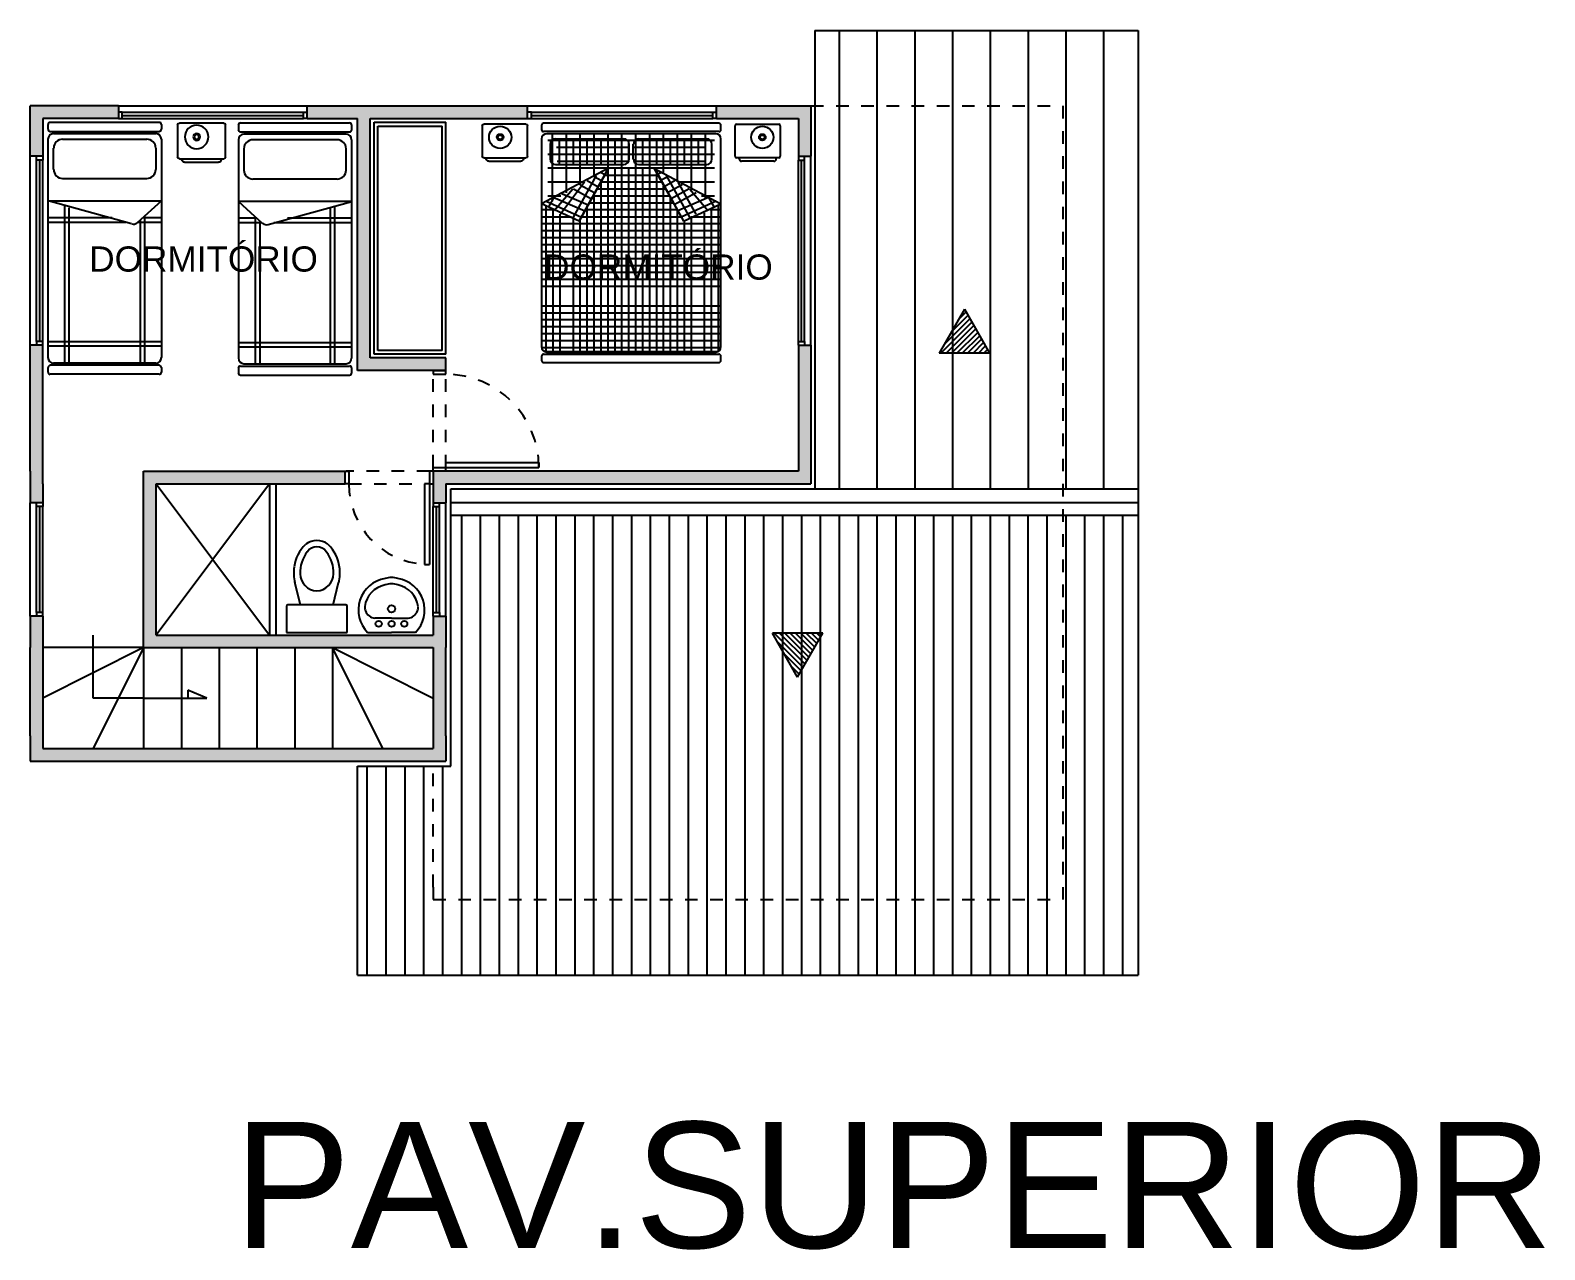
# Model space of a CAD drawing. Extents: x 2156.7 to 2200.8, y -1297 to -1286.8.
# Drawn here: x 2188.76 to 2200.79, y -1296.81 to -1287.14 of the extents above; entities that cross this region are included whole.
import ezdxf

# ---------------------------------------------------------------- set-up
doc = ezdxf.new("R2010")
doc.units = 0
doc.header["$LTSCALE"] = 0.45
doc.header["$MEASUREMENT"] = 0
doc.linetypes.add('HIDDEN2', pattern=[0.1875, 0.125, -0.0625])
doc.layers.get('0').update_dxf_attribs({"linetype": 'CONTINUOUS'})
for name, color, linetype in [('D22', 2, 'CONTINUOUS'), ('MUEBLE', 8, 'CONTINUOUS'), ('MUEBLES', 8, 'CONTINUOUS'), ('MURO', 7, 'CONTINUOUS'), ('MUROBAJO', 4, 'CONTINUOUS'), ('PROY', 1, 'HIDDEN2'), ('PV25', 2, 'CONTINUOUS'), ('TECHO', 6, 'CONTINUOUS'), ('WC', 2, 'CONTINUOUS')]:
    doc.layers.add(name, color=color, linetype=linetype)
doc.styles.add('ARQUITEC', font='arial.ttf')

# ---------------------------------------------------------------- blocks, each defined once
blk = doc.blocks.new('*X8')
at = {"color": 0}
for p, q in [((67.997, 36.983), (68.11, 36.983)), ((68.097, 36.961), (68.097, 37.056)), ((68.247, 37), (68.247, 37.056)), ((68.397, 37), (68.397, 37.056)), ((68.547, 37), (68.547, 37.056)), ((68.697, 37), (68.697, 37.056)), ((68.847, 36.992), (68.847, 37.056)), ((68.858, 36.983), (68.935, 36.983)), ((68.997, 37), (68.997, 37.056)), ((69.147, 37), (69.147, 37.056)), ((69.297, 37), (69.297, 37.056)), ((69.447, 37), (69.447, 37.056)), ((69.597, 37), (69.597, 37.056)), ((69.688, 36.983), (69.797, 36.983)), ((69.747, 36.33), (69.747, 37.056)), ((67.997, 36.833), (68.094, 36.833)), ((68.874, 36.833), (68.919, 36.833)), ((69.704, 36.833), (69.797, 36.833)), ((67.997, 36.683), (68.647, 36.683)), ((68.097, 36.359), (68.097, 36.765)), ((68.247, 36.447), (68.247, 36.725)), ((68.397, 36.536), (68.397, 36.725)), ((68.547, 36.624), (68.547, 36.725)), ((68.697, 36.686), (68.697, 36.725)), ((68.847, 36.686), (68.847, 36.733)), ((68.997, 36.686), (68.997, 36.725)), ((69.147, 36.683), (69.147, 36.725)), ((69.147, 36.683), (69.797, 36.683)), ((69.297, 36.595), (69.297, 36.725)), ((69.447, 36.506), (69.447, 36.725)), ((69.597, 36.418), (69.597, 36.725)), ((67.997, 36.533), (68.392, 36.533)), ((69.401, 36.533), (69.797, 36.533)), ((67.997, 36.383), (68.138, 36.383)), ((69.656, 36.383), (69.797, 36.383))]:
    blk.add_line(p, q, dxfattribs=at)
blk = doc.blocks.new('*X7')
at = {"color": 0}
for p, q in [((68.922, 36.765), (68.922, 36.961)), ((68.935, 36.983), (69.688, 36.983)), ((68.997, 36.725), (68.997, 37)), ((69.072, 36.725), (69.072, 37)), ((69.147, 36.725), (69.147, 37)), ((69.222, 36.725), (69.222, 37)), ((69.297, 36.725), (69.297, 37)), ((69.372, 36.725), (69.372, 37)), ((69.447, 36.725), (69.447, 37)), ((69.522, 36.725), (69.522, 37)), ((69.597, 36.725), (69.597, 37)), ((69.672, 36.731), (69.672, 36.995)), ((68.919, 36.908), (69.704, 36.908)), ((68.919, 36.833), (69.704, 36.833)), ((68.924, 36.758), (69.698, 36.758))]:
    blk.add_line(p, q, dxfattribs=at)
blk = doc.blocks.new('MN')
at = {"layer": 'MUEBLES'}
for p, q in [((-0.275, -0.449), (-0.275, -0.079)), ((-0.255, -0.059), (0.255, -0.059)), ((0.275, -0.079), (0.275, -0.449)), ((0.255, -0.469), (-0.255, -0.469)), ((-0.225, -0.479), (-0.225, -0.469)), ((0.195, -0.509), (-0.195, -0.509)), ((0.225, -0.479), (0.225, -0.469))]:
    blk.add_line(p, q, dxfattribs=at)
for centre, radius, start, end in [((-0.255, -0.079), 0.02, 90, 180), ((0.255, -0.079), 0.02, 360, 90), ((-0.255, -0.449), 0.02, 180, 270), ((-0.195, -0.479), 0.03, 180, 270), ((0.195, -0.479), 0.03, 270, 0), ((0.255, -0.449), 0.02, 270, 0)]:
    blk.add_arc(centre, radius, start, end, dxfattribs=at)
blk = doc.blocks.new('*X6')
at = {"color": 0}
for p, q in [((68.097, 36.765), (68.097, 36.961)), ((68.11, 36.983), (68.858, 36.983)), ((68.172, 36.725), (68.172, 37)), ((68.247, 36.725), (68.247, 37)), ((68.322, 36.725), (68.322, 37)), ((68.397, 36.725), (68.397, 37)), ((68.472, 36.725), (68.472, 37)), ((68.547, 36.725), (68.547, 37)), ((68.622, 36.725), (68.622, 37)), ((68.697, 36.725), (68.697, 37)), ((68.772, 36.725), (68.772, 37)), ((68.847, 36.733), (68.847, 36.992)), ((68.094, 36.908), (68.874, 36.908)), ((68.094, 36.833), (68.874, 36.833)), ((68.099, 36.758), (68.869, 36.758))]:
    blk.add_line(p, q, dxfattribs=at)
blk = doc.blocks.new('A$C32B646C2')
at = {"layer": 'MUEBLE'}
for p, q in [((0, 0.014), (0, 0.366)), ((0.014, 0.38), (0.269, 0.38)), ((0.283, 0.366), (0.283, 0.014)), ((0.29, 0.345), (0.283, 0.345)), ((0.311, 0.325), (0.311, 0.055)), ((0.269, 0), (0.014, 0)), ((0.29, 0.035), (0.283, 0.035))]:
    blk.add_line(p, q, dxfattribs=at)
for radius in [0.0937, 0.0274, 0.0185]:
    blk.add_circle((0.11, 0.229), radius, dxfattribs=at)
for centre, radius, start, end in [((0.014, 0.366), 0.0138, 90, 180), ((0.269, 0.366), 0.0138, 0, 90), ((0.29, 0.325), 0.0207, 360, 90), ((0.014, 0.014), 0.0138, 180, 270), ((0.269, 0.014), 0.0138, 270, 360), ((0.29, 0.055), 0.0207, 270, 360)]:
    blk.add_arc(centre, radius, start, end, dxfattribs=at)

msp = doc.modelspace()

# ---------------------------------------------------------------- hatches: boundary and pattern name
at = {"layer": 'MURO'}
h = msp.add_hatch(color=256, dxfattribs=at)
h.paths.add_polyline_path([(2194.959, -1289.636), (2194.859, -1289.636), (2194.859, -1290.636), (2191.959, -1290.636), (2191.959, -1290.886), (2192.059, -1290.886), (2192.059, -1290.736), (2194.959, -1290.736)])
h.paths.add_polyline_path([(2194.959, -1287.736), (2194.209, -1287.736), (2194.209, -1287.836), (2194.859, -1287.836), (2194.859, -1288.136), (2194.959, -1288.136)])
h.paths.add_polyline_path([(2192.709, -1287.736), (2190.959, -1287.736), (2190.959, -1287.836), (2191.359, -1287.836), (2191.359, -1289.836), (2192.059, -1289.836), (2192.059, -1289.736), (2191.459, -1289.736), (2191.459, -1287.836), (2191.659, -1287.836), (2192.709, -1287.836)])
h.paths.add_polyline_path([(2189.459, -1287.736), (2188.759, -1287.736), (2188.759, -1288.136), (2188.859, -1288.136), (2188.859, -1287.836), (2189.459, -1287.836)])
h.paths.add_polyline_path([(2189.759, -1290.736), (2191.259, -1290.736), (2191.259, -1290.636), (2189.659, -1290.636), (2189.659, -1292.036), (2191.959, -1292.036), (2191.959, -1292.836), (2188.859, -1292.836), (2188.859, -1292.036), (2188.859, -1291.936), (2188.859, -1291.786), (2188.759, -1291.786), (2188.759, -1292.036), (2188.759, -1292.736), (2188.759, -1292.936), (2192.059, -1292.936), (2192.059, -1292.736), (2192.059, -1292.036), (2192.059, -1291.786), (2191.959, -1291.786), (2191.959, -1291.936), (2189.759, -1291.936)])
h.paths.add_polyline_path([(2188.859, -1289.636), (2188.759, -1289.636), (2188.759, -1290.636), (2188.759, -1290.886), (2188.859, -1290.886), (2188.859, -1290.736)])
at = {"layer": 'PV25'}
h = msp.add_hatch(dxfattribs=at)
h.set_pattern_fill('_U', color=256, scale=0.03, angle=-45, style=0, pattern_type=0)
h.set_pattern_definition([(45, (3532.772407, -3427.894514), (0.02121320344, -0.02121320344), [])])
h.paths.add_polyline_path([(2196.178, -1289.348), (2195.978, -1289.698), (2196.378, -1289.698)])
h = msp.add_hatch(dxfattribs=at)
h.set_pattern_fill('_U', color=256, scale=0.03, angle=-45, style=0, pattern_type=0)
h.set_pattern_definition([(315, (3531.447012, 846.2766), (0.02121320344, 0.02121320344), [])])
h.paths.add_polyline_path([(2195.053, -1291.92), (2194.653, -1291.92), (2194.853, -1292.27)])
at = {"layer": 'TECHO'}
h = msp.add_hatch(dxfattribs=at)
h.set_pattern_fill('_U', color=256, scale=0.3, angle=90, style=0, pattern_type=0)
h.set_pattern_definition([(90, (61.28547, 44.31127), (-0.3, 2e-17), [])])
h.paths.add_polyline_path([(2196.959, -1287.736), (2194.989, -1287.736), (2194.989, -1290.776), (2196.959, -1290.776)])
h.paths.add_polyline_path([(2197.559, -1287.136), (2194.989, -1287.136), (2194.989, -1287.736), (2196.959, -1287.736), (2196.959, -1290.776), (2197.559, -1290.776)])
h = msp.add_hatch(dxfattribs=at)
h.set_pattern_fill('_U', color=256, scale=0.15, angle=90, style=0, pattern_type=0)
h.set_pattern_definition([(90, (61.28547, 44.31127), (-0.15, 9e-18), [])])
h.paths.add_polyline_path([(2196.959, -1290.986), (2192.099, -1290.986), (2192.099, -1292.976), (2191.959, -1292.976), (2191.959, -1293.936), (2191.959, -1294.036), (2196.959, -1294.036)], flags=16)
h.paths.add_polyline_path([(2197.559, -1290.986), (2196.959, -1290.986), (2196.959, -1294.036), (2191.959, -1294.036), (2191.959, -1293.936), (2191.959, -1292.976), (2191.359, -1292.976), (2191.359, -1294.636), (2197.559, -1294.636)])

# ---------------------------------------------------------------- linework, layer by layer
at = {"layer": 'D22'}
for p, q in [((2189.489, -1287.786), (2189.459, -1287.786)), ((2189.489, -1287.836), (2189.489, -1287.786)), ((2190.929, -1287.836), (2190.929, -1287.786)), ((2190.929, -1287.786), (2190.959, -1287.786)), ((2192.739, -1287.786), (2192.709, -1287.786)), ((2192.739, -1287.836), (2192.739, -1287.786)), ((2194.179, -1287.836), (2194.179, -1287.786)), ((2194.179, -1287.786), (2194.209, -1287.786)), ((2189.459, -1287.836), (2189.474, -1287.836)), ((2189.459, -1287.836), (2189.489, -1287.836)), ((2190.959, -1287.836), (2190.929, -1287.836)), ((2192.709, -1287.836), (2192.724, -1287.836)), ((2192.709, -1287.836), (2192.739, -1287.836)), ((2194.209, -1287.836), (2194.179, -1287.836)), ((2188.809, -1288.166), (2188.809, -1288.136)), ((2188.859, -1288.166), (2188.809, -1288.166)), ((2188.859, -1288.136), (2188.859, -1288.166)), ((2194.859, -1288.136), (2194.859, -1288.166)), ((2194.859, -1288.166), (2194.909, -1288.166)), ((2194.909, -1288.166), (2194.909, -1288.136)), ((2188.859, -1289.606), (2188.809, -1289.606)), ((2188.809, -1289.606), (2188.809, -1289.636)), ((2188.859, -1289.636), (2188.859, -1289.606)), ((2188.859, -1289.636), (2188.859, -1289.621)), ((2194.859, -1289.606), (2194.909, -1289.606)), ((2194.859, -1289.636), (2194.859, -1289.606)), ((2194.859, -1289.636), (2194.859, -1289.621)), ((2194.909, -1289.606), (2194.909, -1289.636)), ((2191.959, -1289.836), (2192.059, -1289.836)), ((2191.959, -1289.836), (2191.959, -1289.866)), ((2191.959, -1289.866), (2192.059, -1289.866)), ((2192.059, -1289.866), (2192.059, -1289.836)), ((2192.059, -1290.566), (2192.799, -1290.566)), ((2192.059, -1290.636), (2192.059, -1290.566)), ((2192.799, -1290.566), (2192.799, -1290.606)), ((2191.259, -1290.636), (2191.289, -1290.636)), ((2191.289, -1290.636), (2191.289, -1290.736)), ((2191.929, -1290.636), (2191.929, -1290.736)), ((2191.959, -1290.636), (2191.929, -1290.636)), ((2191.959, -1290.636), (2191.944, -1290.636)), ((2191.959, -1290.606), (2192.059, -1290.606)), ((2191.959, -1290.636), (2191.959, -1290.606)), ((2192.059, -1290.606), (2192.799, -1290.606)), ((2191.289, -1290.736), (2191.259, -1290.736)), ((2191.889, -1290.736), (2191.889, -1291.376)), ((2191.929, -1290.736), (2191.889, -1290.736)), ((2191.929, -1290.736), (2191.909, -1290.736)), ((2191.929, -1290.736), (2191.929, -1291.376)), ((2191.929, -1290.736), (2191.959, -1290.736)), ((2188.809, -1290.916), (2188.809, -1290.886)), ((2188.859, -1290.916), (2188.809, -1290.916)), ((2188.859, -1290.886), (2188.859, -1290.916)), ((2191.959, -1290.886), (2191.959, -1290.916)), ((2191.959, -1290.916), (2192.009, -1290.916)), ((2192.009, -1290.916), (2192.009, -1290.886)), ((2191.889, -1291.376), (2191.929, -1291.376)), ((2188.859, -1291.756), (2188.809, -1291.756)), ((2188.809, -1291.756), (2188.809, -1291.786)), ((2188.859, -1291.786), (2188.859, -1291.756)), ((2188.859, -1291.786), (2188.859, -1291.771)), ((2191.959, -1291.756), (2192.009, -1291.756)), ((2191.959, -1291.786), (2191.959, -1291.756)), ((2191.959, -1291.786), (2191.959, -1291.771)), ((2192.009, -1291.756), (2192.009, -1291.786))]:
    msp.add_line(p, q, dxfattribs=at)
at = {"layer": 'MUEBLE'}
for p, q in [((2188.9, -1287.92), (2188.9, -1287.884)), ((2188.918, -1287.866), (2189.782, -1287.866)), ((2188.918, -1287.938), (2189.782, -1287.938)), ((2189.8, -1287.884), (2189.8, -1287.92)), ((2190.412, -1287.889), (2190.412, -1287.925)), ((2191.294, -1287.872), (2190.429, -1287.872)), ((2191.294, -1287.943), (2190.429, -1287.943)), ((2191.312, -1287.925), (2191.312, -1287.889)), ((2188.9, -1289.733), (2188.9, -1288)), ((2188.944, -1287.955), (2189.756, -1287.955)), ((2189.016, -1288), (2189.684, -1288)), ((2189.8, -1288), (2189.8, -1289.733)), ((2190.412, -1288.005), (2190.412, -1289.738)), ((2191.267, -1287.961), (2190.456, -1287.961)), ((2191.196, -1288.005), (2190.527, -1288.005)), ((2191.312, -1289.738), (2191.312, -1288.005)), ((2188.944, -1288.24), (2188.944, -1288.071)), ((2189.756, -1288.071), (2189.756, -1288.24)), ((2190.456, -1288.076), (2190.456, -1288.245)), ((2191.267, -1288.245), (2191.267, -1288.076)), ((2189.016, -1288.311), (2189.684, -1288.311)), ((2191.196, -1288.316), (2190.527, -1288.316)), ((2188.9, -1288.489), (2189.8, -1288.489)), ((2189.564, -1288.673), (2188.9, -1288.489)), ((2189.033, -1289.778), (2189.033, -1288.532)), ((2189.069, -1289.778), (2189.069, -1288.544)), ((2189.8, -1288.489), (2189.608, -1288.663)), ((2191.312, -1288.494), (2190.412, -1288.494)), ((2190.412, -1288.494), (2190.604, -1288.668)), ((2190.648, -1288.678), (2191.312, -1288.494)), ((2191.178, -1289.783), (2191.178, -1288.537)), ((2188.9, -1288.622), (2189.409, -1288.622)), ((2188.9, -1288.658), (2189.518, -1288.658)), ((2189.614, -1288.658), (2189.8, -1288.658)), ((2189.631, -1288.642), (2189.631, -1289.778)), ((2189.653, -1288.622), (2189.8, -1288.622)), ((2189.667, -1288.61), (2189.667, -1289.778)), ((2190.559, -1288.627), (2190.412, -1288.627)), ((2190.598, -1288.663), (2190.412, -1288.663)), ((2190.545, -1288.615), (2190.545, -1289.783)), ((2190.581, -1288.647), (2190.581, -1289.783)), ((2191.312, -1288.663), (2190.693, -1288.663)), ((2191.312, -1288.627), (2190.802, -1288.627)), ((2191.143, -1289.783), (2191.143, -1288.549)), ((2189.8, -1289.609), (2188.9, -1289.609)), ((2190.412, -1289.614), (2191.312, -1289.614)), ((2189.8, -1289.644), (2188.9, -1289.644)), ((2190.412, -1289.649), (2191.312, -1289.649)), ((2188.9, -1289.849), (2188.9, -1289.813)), ((2189.782, -1289.795), (2188.918, -1289.795)), ((2189.782, -1289.866), (2188.918, -1289.866)), ((2189.756, -1289.778), (2188.944, -1289.778)), ((2189.8, -1289.813), (2189.8, -1289.849)), ((2190.412, -1289.818), (2190.412, -1289.854)), ((2190.429, -1289.801), (2191.294, -1289.801)), ((2190.456, -1289.783), (2191.267, -1289.783)), ((2191.312, -1289.854), (2191.312, -1289.818)), ((2190.429, -1289.872), (2191.294, -1289.872))]:
    msp.add_line(p, q, dxfattribs=at)
for centre, radius, start, end in [((2188.918, -1287.884), 0.0178, 90, 180), ((2188.918, -1287.92), 0.0178, 180, 270), ((2189.782, -1287.884), 0.0178, 0, 90), ((2189.782, -1287.92), 0.0178, 270, 0), ((2190.429, -1287.889), 0.0178, 90, 180), ((2190.429, -1287.925), 0.0178, 180, 270), ((2191.294, -1287.889), 0.0178, 0, 90), ((2191.294, -1287.925), 0.0178, 270, 0), ((2188.944, -1288), 0.0444, 90, 180), ((2189.016, -1288.071), 0.0711, 90, 180), ((2189.684, -1288.071), 0.0711, 0, 90), ((2189.756, -1288), 0.0444, 0, 90), ((2190.456, -1288.005), 0.0444, 90, 180), ((2190.527, -1288.076), 0.0711, 90, 180), ((2191.196, -1288.076), 0.0711, 0, 90), ((2191.267, -1288.005), 0.0444, 0, 90), ((2189.016, -1288.24), 0.0711, 180, 270), ((2189.684, -1288.24), 0.0711, 270, 0), ((2190.527, -1288.245), 0.0711, 180, 270), ((2191.196, -1288.245), 0.0711, 270, 0), ((2189.578, -1288.63), 0.0444, 251.9518, 312.218), ((2190.634, -1288.635), 0.0444, 227.782, 288.0482), ((2188.944, -1289.733), 0.0444, 180, 270), ((2189.756, -1289.733), 0.0444, 270, 0), ((2190.456, -1289.738), 0.0444, 180, 270), ((2191.267, -1289.738), 0.0444, 270, 0), ((2188.918, -1289.813), 0.0178, 90, 180), ((2188.918, -1289.849), 0.0178, 180, 270), ((2189.782, -1289.813), 0.0178, 0, 90), ((2189.782, -1289.849), 0.0178, 270, 0), ((2190.429, -1289.818), 0.0178, 90, 180), ((2190.429, -1289.854), 0.0178, 180, 270), ((2191.294, -1289.818), 0.0178, 0, 90), ((2191.294, -1289.854), 0.0178, 270, 0)]:
    msp.add_arc(centre, radius, start, end, dxfattribs=at)
at = {"layer": 'MUEBLES'}
for p, q in [((2191.489, -1287.866), (2192.059, -1287.866)), ((2191.489, -1289.706), (2191.489, -1287.866)), ((2191.519, -1289.676), (2191.519, -1287.896)), ((2191.519, -1287.896), (2192.029, -1287.896)), ((2192.029, -1289.676), (2192.029, -1287.896)), ((2192.059, -1289.706), (2192.059, -1287.866)), ((2192.82, -1287.89), (2192.82, -1287.924)), ((2194.227, -1287.874), (2192.836, -1287.874)), ((2194.227, -1287.94), (2192.836, -1287.94)), ((2194.244, -1287.924), (2194.244, -1287.89)), ((2192.82, -1287.998), (2192.82, -1289.648)), ((2194.203, -1287.957), (2192.861, -1287.957)), ((2192.888, -1288.039), (2192.888, -1288.159)), ((2192.93, -1287.998), (2193.474, -1287.998)), ((2193.515, -1288.159), (2193.515, -1288.039)), ((2193.548, -1288.159), (2193.548, -1288.039)), ((2193.59, -1287.998), (2194.131, -1287.998)), ((2194.172, -1288.159), (2194.172, -1288.039)), ((2194.244, -1289.648), (2194.244, -1287.998)), ((2193.352, -1288.229), (2192.82, -1288.513)), ((2192.93, -1288.2), (2193.474, -1288.2)), ((2193.352, -1288.229), (2193.118, -1288.651)), ((2193.712, -1288.229), (2193.352, -1288.229)), ((2193.59, -1288.2), (2194.131, -1288.2)), ((2193.712, -1288.229), (2193.946, -1288.651)), ((2193.712, -1288.229), (2194.244, -1288.513)), ((2193.118, -1288.651), (2192.82, -1288.513)), ((2193.946, -1288.651), (2194.244, -1288.513)), ((2192.059, -1289.706), (2191.489, -1289.706)), ((2192.029, -1289.676), (2191.519, -1289.676)), ((2192.82, -1289.723), (2192.82, -1289.756)), ((2192.836, -1289.706), (2194.227, -1289.706)), ((2192.861, -1289.69), (2194.203, -1289.69)), ((2194.244, -1289.756), (2194.244, -1289.723)), ((2192.836, -1289.772), (2194.227, -1289.772))]:
    msp.add_line(p, q, dxfattribs=at)
at = {"layer": 'MUEBLES', "color": 15}
for p, q in [((2193.254, -1288.287), (2193.068, -1288.623)), ((2193.348, -1288.231), (2193.116, -1288.65)), ((2193.238, -1288.296), (2193.296, -1288.329)), ((2193.293, -1288.264), (2193.323, -1288.281)), ((2193.744, -1288.287), (2193.32, -1288.287)), ((2193.348, -1289.69), (2193.348, -1288.236)), ((2193.713, -1288.231), (2193.35, -1288.231)), ((2193.403, -1289.69), (2193.403, -1288.229)), ((2193.458, -1289.69), (2193.458, -1288.229)), ((2193.513, -1289.69), (2193.513, -1288.229)), ((2193.569, -1289.69), (2193.569, -1288.229)), ((2193.624, -1289.69), (2193.624, -1288.229)), ((2193.679, -1289.69), (2193.679, -1288.229)), ((2193.716, -1288.231), (2193.948, -1288.65)), ((2193.734, -1289.69), (2193.734, -1288.269)), ((2193.771, -1288.264), (2193.741, -1288.281)), ((2193.826, -1288.296), (2193.767, -1288.329)), ((2193.809, -1288.287), (2193.996, -1288.623)), ((2193.067, -1288.397), (2192.921, -1288.569)), ((2192.967, -1288.426), (2193.189, -1288.522)), ((2193.161, -1288.342), (2192.97, -1288.596)), ((2193.072, -1288.394), (2193.216, -1288.474)), ((2193.127, -1288.361), (2193.243, -1288.425)), ((2193.182, -1288.329), (2193.27, -1288.377)), ((2193.805, -1288.397), (2193.259, -1288.397)), ((2193.774, -1288.342), (2193.289, -1288.342)), ((2193.293, -1289.69), (2193.293, -1288.336)), ((2193.789, -1289.69), (2193.789, -1288.369)), ((2193.881, -1288.329), (2193.794, -1288.377)), ((2193.936, -1288.361), (2193.821, -1288.425)), ((2193.992, -1288.394), (2193.848, -1288.474)), ((2194.047, -1288.426), (2193.874, -1288.522)), ((2193.903, -1288.342), (2194.044, -1288.596)), ((2193.997, -1288.397), (2194.142, -1288.569)), ((2192.83, -1288.507), (2192.825, -1288.516)), ((2192.856, -1288.491), (2193.136, -1288.619)), ((2192.856, -1289.689), (2192.856, -1288.533)), ((2192.923, -1288.452), (2192.873, -1288.543)), ((2192.912, -1288.459), (2193.163, -1288.57)), ((2193.182, -1289.69), (2193.182, -1288.535)), ((2193.866, -1288.507), (2193.198, -1288.507)), ((2193.836, -1288.452), (2193.228, -1288.452)), ((2193.238, -1289.69), (2193.238, -1288.435)), ((2193.844, -1289.69), (2193.844, -1288.468)), ((2194.152, -1288.459), (2193.901, -1288.57)), ((2194.207, -1288.491), (2193.928, -1288.619)), ((2194.14, -1288.452), (2194.191, -1288.543)), ((2194.226, -1289.683), (2194.226, -1288.523)), ((2194.234, -1288.507), (2194.239, -1288.516)), ((2192.909, -1288.562), (2192.82, -1288.562)), ((2193.058, -1288.618), (2192.82, -1288.618)), ((2192.912, -1289.69), (2192.912, -1288.564)), ((2192.967, -1289.69), (2192.967, -1288.595)), ((2193.072, -1289.69), (2193.072, -1288.625)), ((2193.127, -1289.69), (2193.127, -1288.634)), ((2193.927, -1288.618), (2193.136, -1288.618)), ((2193.897, -1288.562), (2193.167, -1288.562)), ((2193.9, -1289.69), (2193.9, -1288.568)), ((2193.955, -1289.69), (2193.955, -1288.646)), ((2194.244, -1288.618), (2194.005, -1288.618)), ((2194.01, -1289.69), (2194.01, -1288.615)), ((2194.115, -1289.69), (2194.115, -1288.584)), ((2194.244, -1288.562), (2194.155, -1288.562)), ((2194.17, -1289.69), (2194.17, -1288.554)), ((2194.244, -1288.673), (2192.82, -1288.673)), ((2194.244, -1288.728), (2192.82, -1288.728)), ((2194.244, -1288.783), (2192.82, -1288.783)), ((2194.244, -1288.838), (2192.82, -1288.838)), ((2194.244, -1288.893), (2192.82, -1288.893)), ((2194.244, -1288.949), (2192.82, -1288.949)), ((2194.244, -1289.004), (2192.82, -1289.004)), ((2194.244, -1289.059), (2192.82, -1289.059)), ((2194.244, -1289.114), (2192.82, -1289.114)), ((2194.244, -1289.169), (2192.82, -1289.169)), ((2194.244, -1289.325), (2192.82, -1289.325)), ((2194.244, -1289.38), (2192.82, -1289.38)), ((2194.244, -1289.435), (2192.82, -1289.435)), ((2194.244, -1289.49), (2192.82, -1289.49)), ((2194.244, -1289.545), (2192.82, -1289.545)), ((2194.244, -1289.6), (2192.82, -1289.6)), ((2194.244, -1289.655), (2192.82, -1289.655)), ((2194.213, -1289.688), (2192.851, -1289.688))]:
    msp.add_line(p, q, dxfattribs=at)
at = {"layer": 'MUEBLES'}
for centre, radius in [((2192.491, -1287.985), 0.0887), ((2194.573, -1287.985), 0.0887), ((2192.491, -1287.985), 0.0259), ((2192.491, -1287.985), 0.0175), ((2194.573, -1287.985), 0.0259), ((2194.573, -1287.985), 0.0175)]:
    msp.add_circle(centre, radius, dxfattribs=at)
for centre, radius, start, end in [((2192.836, -1287.89), 0.0166, 90, 180), ((2192.836, -1287.924), 0.0166, 180, 270), ((2194.227, -1287.89), 0.0166, 0, 90), ((2194.227, -1287.924), 0.0166, 270, 0), ((2192.861, -1287.998), 0.0414, 90, 180), ((2192.93, -1288.039), 0.0414, 90, 180), ((2193.474, -1288.039), 0.0414, 0, 90), ((2193.59, -1288.039), 0.0414, 90, 180), ((2194.131, -1288.039), 0.0414, 0, 90), ((2194.203, -1287.998), 0.0414, 0, 90), ((2192.93, -1288.159), 0.0414, 180, 270), ((2193.474, -1288.159), 0.0414, 270, 0), ((2193.59, -1288.159), 0.0414, 180, 270), ((2194.131, -1288.159), 0.0414, 270, 0), ((2192.861, -1289.648), 0.0414, 180, 270), ((2192.836, -1289.723), 0.0166, 90, 180), ((2194.203, -1289.648), 0.0414, 270, 0), ((2194.227, -1289.723), 0.0166, 360, 90), ((2192.836, -1289.756), 0.0166, 180, 270), ((2194.227, -1289.756), 0.0166, 270, 0)]:
    msp.add_arc(centre, radius, start, end, dxfattribs=at)
at = {"layer": 'MURO'}
for p, q in [((2189.459, -1287.736), (2188.759, -1287.736)), ((2188.759, -1288.136), (2188.759, -1287.736)), ((2189.459, -1287.736), (2189.459, -1287.836)), ((2190.959, -1287.836), (2190.959, -1287.736)), ((2190.959, -1287.736), (2192.709, -1287.736)), ((2192.709, -1287.836), (2192.709, -1287.736)), ((2194.209, -1287.836), (2194.209, -1287.736)), ((2194.209, -1287.736), (2194.959, -1287.736)), ((2194.959, -1287.736), (2194.959, -1288.136)), ((2194.959, -1287.736), (2194.959, -1288.136)), ((2189.459, -1287.836), (2188.859, -1287.836)), ((2188.859, -1287.836), (2188.859, -1288.136)), ((2190.959, -1287.836), (2191.359, -1287.836)), ((2191.359, -1289.836), (2191.359, -1287.836)), ((2191.459, -1289.736), (2191.459, -1287.836)), ((2191.459, -1287.836), (2191.659, -1287.836)), ((2191.659, -1287.836), (2192.709, -1287.836)), ((2194.209, -1287.836), (2194.859, -1287.836)), ((2194.859, -1287.836), (2194.859, -1288.136)), ((2188.859, -1288.136), (2188.759, -1288.136)), ((2194.859, -1288.136), (2194.959, -1288.136)), ((2188.759, -1290.636), (2188.759, -1289.636)), ((2188.859, -1289.636), (2188.759, -1289.636)), ((2188.859, -1290.736), (2188.859, -1289.636)), ((2192.059, -1289.736), (2191.459, -1289.736)), ((2192.059, -1289.836), (2192.059, -1289.736)), ((2194.859, -1289.636), (2194.959, -1289.636)), ((2194.859, -1289.636), (2194.859, -1290.636)), ((2194.959, -1289.636), (2194.959, -1290.736)), ((2192.059, -1289.836), (2191.359, -1289.836)), ((2188.759, -1290.636), (2188.759, -1290.886)), ((2189.659, -1290.636), (2191.259, -1290.636)), ((2189.659, -1292.036), (2189.659, -1290.636)), ((2191.259, -1290.736), (2191.259, -1290.636)), ((2191.959, -1290.636), (2191.959, -1290.886)), ((2194.859, -1290.636), (2191.959, -1290.636)), ((2188.859, -1290.736), (2188.859, -1290.886)), ((2189.759, -1290.736), (2191.259, -1290.736)), ((2189.759, -1291.936), (2189.759, -1290.736)), ((2192.059, -1290.736), (2192.059, -1290.886)), ((2192.059, -1290.736), (2194.959, -1290.736)), ((2188.859, -1290.886), (2188.759, -1290.886)), ((2191.959, -1290.886), (2192.059, -1290.886)), ((2188.859, -1291.786), (2188.759, -1291.786)), ((2188.759, -1291.786), (2188.759, -1292.036)), ((2188.859, -1291.786), (2188.859, -1291.936)), ((2191.959, -1291.786), (2191.959, -1291.936)), ((2191.959, -1291.786), (2192.059, -1291.786)), ((2192.059, -1291.786), (2192.059, -1292.036)), ((2188.859, -1291.936), (2188.859, -1292.036)), ((2189.759, -1291.936), (2191.959, -1291.936)), ((2188.759, -1292.736), (2188.759, -1292.036)), ((2188.859, -1292.036), (2188.859, -1292.836)), ((2189.659, -1292.036), (2191.959, -1292.036)), ((2191.959, -1292.036), (2191.959, -1292.836)), ((2192.059, -1292.736), (2192.059, -1292.036)), ((2188.759, -1292.736), (2188.759, -1292.936)), ((2192.059, -1292.736), (2192.059, -1292.936)), ((2188.859, -1292.836), (2191.959, -1292.836)), ((2188.759, -1292.936), (2192.059, -1292.936))]:
    msp.add_line(p, q, dxfattribs=at)
at = {"layer": 'MUROBAJO'}
for p, q in [((2196.178, -1289.348), (2195.978, -1289.698)), ((2196.178, -1289.348), (2196.378, -1289.698)), ((2196.378, -1289.698), (2195.978, -1289.698)), ((2189.759, -1290.736), (2190.659, -1291.936)), ((2190.659, -1290.736), (2189.759, -1291.936)), ((2195.053, -1291.92), (2194.653, -1291.92)), ((2194.853, -1292.27), (2194.653, -1291.92)), ((2194.853, -1292.27), (2195.053, -1291.92))]:
    msp.add_line(p, q, dxfattribs=at)
at = {"layer": 'PROY'}
for p, q in [((2194.959, -1287.736), (2196.959, -1287.736)), ((2196.959, -1287.736), (2196.959, -1294.036)), ((2191.959, -1290.606), (2191.959, -1289.866)), ((2192.059, -1290.606), (2192.059, -1289.866)), ((2191.929, -1290.636), (2191.267, -1290.636)), ((2191.289, -1290.736), (2191.889, -1290.736)), ((2191.959, -1293.936), (2191.959, -1292.936)), ((2191.959, -1293.936), (2191.959, -1294.036)), ((2191.959, -1294.036), (2196.959, -1294.036))]:
    msp.add_line(p, q, dxfattribs=at)
for centre, radius, start, end in [((2192.059, -1290.606), 0.74, 0, 90), ((2191.927, -1290.737), 0.638, 179.8481, 266.5388), ((2191.927, -1290.737), 0.638, 269.8687, 270.1519)]:
    msp.add_arc(centre, radius, start, end, dxfattribs=at)
at = {"layer": 'PV25'}
for p, q in [((2189.459, -1287.736), (2190.959, -1287.736)), ((2189.489, -1287.786), (2190.929, -1287.786)), ((2189.489, -1287.811), (2190.929, -1287.811)), ((2192.709, -1287.736), (2194.209, -1287.736)), ((2192.739, -1287.786), (2194.179, -1287.786)), ((2192.739, -1287.811), (2194.179, -1287.811)), ((2189.489, -1287.836), (2190.929, -1287.836)), ((2192.739, -1287.836), (2194.179, -1287.836)), ((2188.759, -1289.636), (2188.759, -1288.136)), ((2188.809, -1289.606), (2188.809, -1288.166)), ((2188.834, -1289.606), (2188.834, -1288.166)), ((2188.859, -1289.606), (2188.859, -1288.166)), ((2194.859, -1289.606), (2194.859, -1288.166)), ((2194.884, -1289.606), (2194.884, -1288.166)), ((2194.909, -1289.606), (2194.909, -1288.166)), ((2194.959, -1289.636), (2194.959, -1288.136)), ((2188.759, -1291.786), (2188.759, -1290.886)), ((2188.809, -1291.756), (2188.809, -1290.916)), ((2188.834, -1291.756), (2188.834, -1290.916)), ((2188.859, -1291.756), (2188.859, -1290.916)), ((2191.959, -1291.756), (2191.959, -1290.916)), ((2191.984, -1291.756), (2191.984, -1290.916)), ((2192.009, -1291.756), (2192.009, -1290.916)), ((2192.059, -1291.786), (2192.059, -1290.886))]:
    msp.add_line(p, q, dxfattribs=at)
at = {"layer": 'TECHO'}
for p, q in [((2194.989, -1287.136), (2197.559, -1287.136)), ((2194.989, -1287.136), (2194.989, -1290.776)), ((2197.559, -1287.136), (2197.559, -1294.636)), ((2192.099, -1290.776), (2197.559, -1290.776)), ((2192.099, -1292.976), (2192.099, -1290.776)), ((2197.559, -1290.886), (2192.099, -1290.886)), ((2197.559, -1290.986), (2192.099, -1290.986)), ((2191.359, -1294.636), (2191.359, -1292.976)), ((2191.359, -1292.976), (2192.099, -1292.976)), ((2191.359, -1294.636), (2197.559, -1294.636))]:
    msp.add_line(p, q, dxfattribs=at)
at = {"layer": 'WC'}
for p, q in [((2190.659, -1290.736), (2190.659, -1291.936)), ((2190.709, -1290.736), (2190.709, -1291.936)), ((2190.905, -1291.696), (2190.861, -1291.52)), ((2191.165, -1291.696), (2191.208, -1291.52)), ((2190.795, -1291.706), (2190.795, -1291.916)), ((2191.265, -1291.696), (2190.805, -1291.696)), ((2191.275, -1291.916), (2191.275, -1291.706)), ((2191.628, -1291.803), (2191.495, -1291.803)), ((2191.628, -1291.803), (2191.76, -1291.803)), ((2189.259, -1292.436), (2189.259, -1291.936)), ((2190.795, -1291.916), (2191.275, -1291.916)), ((2191.438, -1291.916), (2191.628, -1291.916)), ((2191.818, -1291.916), (2191.628, -1291.916)), ((2189.659, -1292.036), (2188.859, -1292.436)), ((2189.659, -1292.036), (2188.859, -1292.036)), ((2189.659, -1292.036), (2189.259, -1292.836)), ((2189.659, -1292.036), (2189.659, -1292.836)), ((2189.959, -1292.036), (2189.959, -1292.836)), ((2190.259, -1292.036), (2190.259, -1292.836)), ((2190.559, -1292.036), (2190.559, -1292.836)), ((2190.859, -1292.036), (2190.859, -1292.836)), ((2191.159, -1292.036), (2191.159, -1292.836)), ((2191.159, -1292.036), (2191.959, -1292.436)), ((2191.559, -1292.836), (2191.159, -1292.036)), ((2190.16, -1292.436), (2190.011, -1292.374)), ((2190.011, -1292.374), (2190.011, -1292.436)), ((2189.659, -1292.436), (2189.259, -1292.436)), ((2189.659, -1292.436), (2190.16, -1292.436))]:
    msp.add_line(p, q, dxfattribs=at)
for centre, radius in [((2191.628, -1291.728), 0.0283), ((2191.526, -1291.847), 0.0243), ((2191.628, -1291.847), 0.0243), ((2191.729, -1291.847), 0.0243)]:
    msp.add_circle(centre, radius, dxfattribs=at)
for centre, radius, start, end in [((2191.035, -1291.325), 0.14, 51.3847, 128.6153), ((2191.142, -1291.429), 0.289, 133.0931, 173.1177), ((2191.173, -1291.443), 0.272, 141.9398, 181.52), ((2191.035, -1291.325), 0.09, 90, 145.9339), ((2191.035, -1291.325), 0.09, 34.0661, 90), ((2190.896, -1291.443), 0.272, 358.48, 38.0602), ((2190.927, -1291.429), 0.289, 6.5422, 46.9069), ((2191.173, -1291.443), 0.322, 171.5862, 193.8311), ((2190.896, -1291.443), 0.322, 346.1689, 8.4138), ((2191.042, -1291.446), 0.14, 181.52, 267.2365), ((2191.027, -1291.446), 0.14, 272.7635, 358.48), ((2191.619, -1291.737), 0.254, 99.4865, 224.6131), ((2191.616, -1291.736), 0.202, 101.3181, 172.6194), ((2191.628, -1291.683), 0.203, 75.4378, 104.5622), ((2191.628, -1291.698), 0.168, 72.3331, 107.6669), ((2191.637, -1291.737), 0.254, 315.3869, 80.5135), ((2191.639, -1291.736), 0.202, 7.3806, 78.6819), ((2190.805, -1291.706), 0.01, 90, 180), ((2191.265, -1291.706), 0.01, 360, 90), ((2191.48, -1291.719), 0.0647, 172.6194, 204.0846), ((2191.506, -1291.712), 0.091, 200.8942, 262.9245), ((2191.749, -1291.712), 0.091, 277.0755, 339.1058), ((2191.775, -1291.719), 0.0647, 335.9154, 7.3806)]:
    msp.add_arc(centre, radius, start, end, dxfattribs=at)

# ---------------------------------------------------------------- block references
at = {"layer": 'MUEBLES', "xscale": -1, "rotation": 90.00000000000286}
msp.add_blockref('A$C32B646C2', (2190.309, -1287.872), dxfattribs=at)
at = {"layer": 'MUEBLES', "yscale": 0.6539635472640998, "zscale": 0.6539635472640998}
for p, xscale in [((2192.528, -1287.842), -0.6539635472640998), ((2194.536, -1287.842), 0.6539635472640998)]:
    msp.add_blockref('MN', p, dxfattribs=dict(at, xscale=xscale))
at = {"layer": 'MUEBLES', "color": 15, "xscale": -0.7357089906721122, "yscale": 0.7357089906721122, "zscale": 0.7357089906721122}
for name in ['*X8', '*X7', '*X6']:
    msp.add_blockref(name, (2244.22, -1315.219), dxfattribs=at)

# ---------------------------------------------------------------- texts
at = {"style": 'ARQUITEC'}
for s, height, p in [('DORMITÓRIO', 0.2, (2189.227, -1289.051)), ('DORMITÓRIO', 0.2, (2192.84, -1289.115)), ('PAV.SUPERIOR', 1, (2190.373, -1296.801))]:
    msp.add_text(s, height=height, dxfattribs=at).set_placement(p)

doc.saveas('drawing.dxf')
